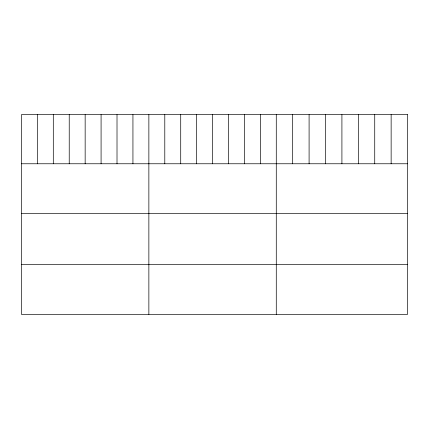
<?xml version="1.0" encoding="UTF-8"?>
<svg xmlns="http://www.w3.org/2000/svg" width="429" height="429" viewBox="0 0 429 429"><rect width="100%" height="100%" fill="white"/><g stroke="black" fill="none" stroke-linecap="round" stroke-linejoin="round"><path stroke-width="0.64" d="M21.45 163.765L407.55 163.765M21.45 213.465L407.55 213.465M21.45 264.677L407.55 264.677M391.141 114.618L391.141 163.765M374.731 114.618L374.731 163.765M358.322 114.618L358.322 163.765M341.913 114.618L341.913 163.765M325.504 114.618L325.504 163.765M309.094 114.618L309.094 163.765M292.685 114.618L292.685 163.765M276.276 114.618L276.276 314.382M260.349 114.618L260.349 163.765M244.423 114.618L244.423 163.765M228.496 114.618L228.496 163.765M212.569 114.618L212.569 163.765M196.643 114.618L196.643 163.765M180.716 114.618L180.716 163.765M164.79 114.618L164.79 163.765M148.863 114.618L148.863 314.382M132.936 114.618L132.936 163.765M117.01 114.618L117.01 163.765M101.083 114.618L101.083 163.765M85.157 114.618L85.157 163.765M69.23 114.618L69.23 163.765M53.303 114.618L53.303 163.765M37.377 114.618L37.377 163.765M407.55 114.618L21.45 114.618L21.45 314.382L407.55 314.382L407.55 114.618"/></g></svg>
